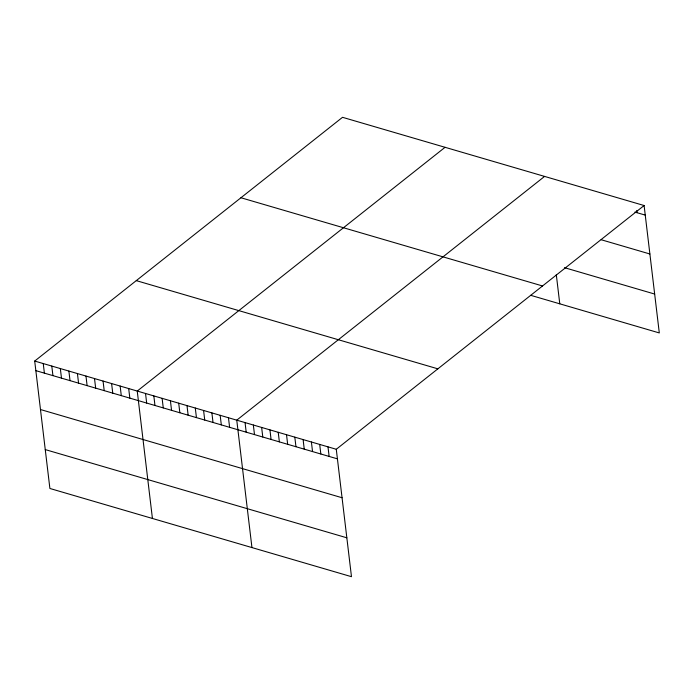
<?xml version="1.0" encoding="UTF-8"?>
<svg xmlns="http://www.w3.org/2000/svg" width="694" height="694" viewBox="0 0 694 694"><rect width="100%" height="100%" fill="white"/><g stroke="black" fill="none" stroke-linecap="round" stroke-linejoin="round"><path stroke-width="1.04" d="M644.11 205.528L336.278 449.278L351.476 576.688L49.89 488.472L34.7 361.062L342.524 117.312L644.11 205.528L659.3 332.938L530.754 295.332M445.062 147.302L137.238 391.06L152.428 518.47M544.582 176.415L236.758 420.165L251.948 547.575M634.88 212.069L645.246 215.105M601.16 239.734L649.888 253.987M564.474 267.667L654.668 294.048M240.948 197.755L542.526 285.963M136.284 280.628L437.862 368.835M34.7 361.062L336.278 449.278M35.845 370.639L337.423 458.855M40.478 409.529L342.055 497.737M45.257 449.591L346.835 537.798M636.702 210.551L636.953 212.676M556.302 274.659L559.78 303.825M327.984 446.849L329.13 456.426M319.691 444.429L320.836 453.997M311.398 442L312.543 451.577M303.104 439.571L304.25 449.148M294.811 437.151L295.956 446.728M286.518 434.722L287.663 444.299M278.225 432.293L279.37 441.87M269.931 429.872L271.076 439.449M261.638 427.443L262.783 437.02M253.345 425.014L254.49 434.591M245.051 422.594L246.197 432.171M228.465 417.745L229.61 427.313M220.172 415.316L221.317 424.893M211.878 412.887L213.023 422.464M203.585 410.466L204.73 420.043M195.292 408.037L196.437 417.615M186.998 405.608L188.143 415.186M178.705 403.188L179.85 412.765M170.412 400.759L171.557 410.336M162.118 398.339L163.263 407.907M153.825 395.91L154.97 405.487M145.532 393.481L146.668 403.058M128.694 388.562L129.83 398.13M120.149 386.055L121.285 395.632M111.604 383.556L112.749 393.134M103.059 381.058L104.204 390.635M94.514 378.56L95.659 388.137M85.969 376.061L87.114 385.638M77.424 373.563L78.569 383.14M68.88 371.064L70.025 380.642M60.335 368.566L61.48 378.143M51.79 366.068L52.935 375.645M43.245 363.569L44.39 373.138"/></g></svg>
